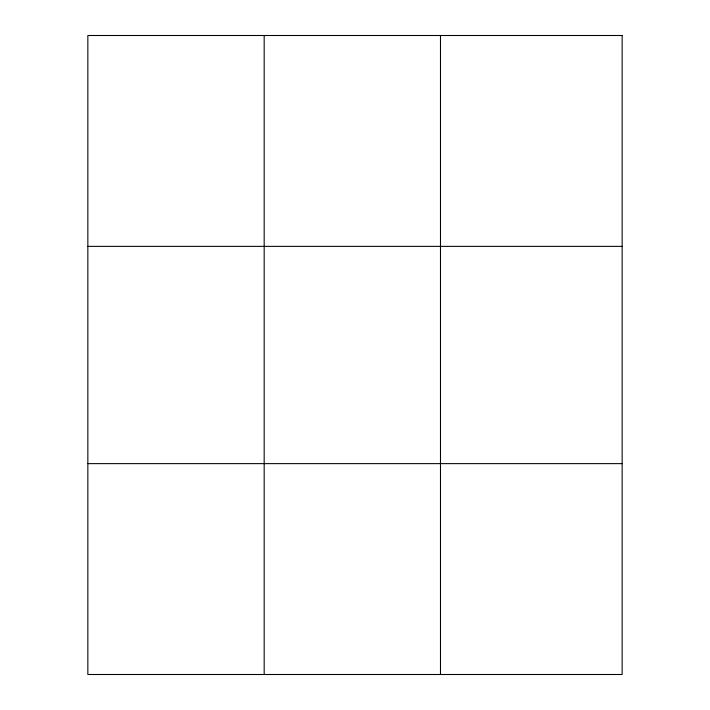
<?xml version="1.0" encoding="UTF-8"?>
<svg xmlns="http://www.w3.org/2000/svg" width="710" height="710" viewBox="0 0 710 710"><rect width="100%" height="100%" fill="white"/><g stroke="black" fill="none" stroke-linecap="round" stroke-linejoin="round"><path stroke-width="1.06" d="M264.173 674.5L264.173 35.5M440.484 674.5L440.484 35.5M87.854 246.37L622.146 246.37M87.854 463.63L622.146 463.63M622.146 35.5L622.146 674.5L87.854 674.5L87.854 35.5L622.146 35.5"/></g></svg>
